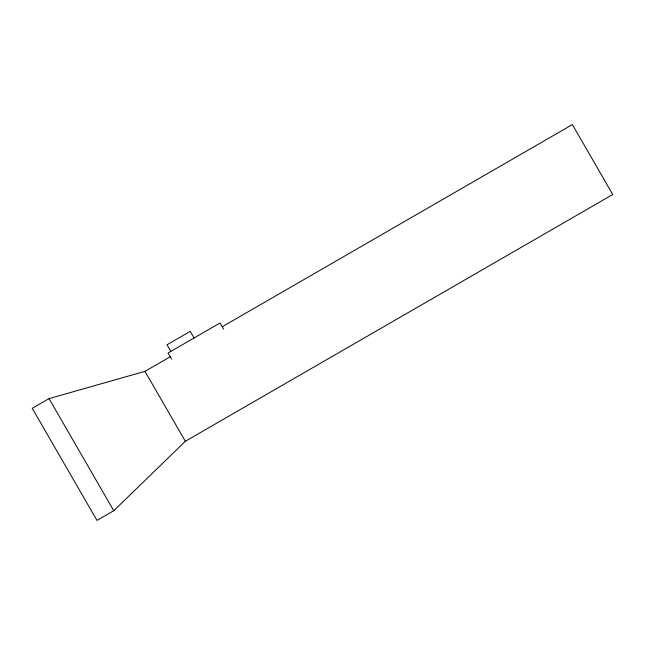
<?xml version="1.0" encoding="UTF-8"?>
<svg xmlns="http://www.w3.org/2000/svg" width="645" height="645" viewBox="0 0 645 645"><rect width="100%" height="100%" fill="white"/><g stroke="black" fill="none" stroke-linecap="round" stroke-linejoin="round"><path stroke-width="0.97" d="M170.264 356.741L144.972 371.351L49.036 398.618L32.25 408.309L96.976 520.418L113.762 510.727L185.341 441.277L612.75 194.516L572.373 124.582L222.598 326.531M223.597 329.087L220.066 322.984L168.079 353L171.602 359.104M194.072 337.988L190.243 331.361L166.99 344.785L170.82 351.412M144.972 371.351L185.341 441.277M49.036 398.618L113.762 510.727"/></g></svg>
